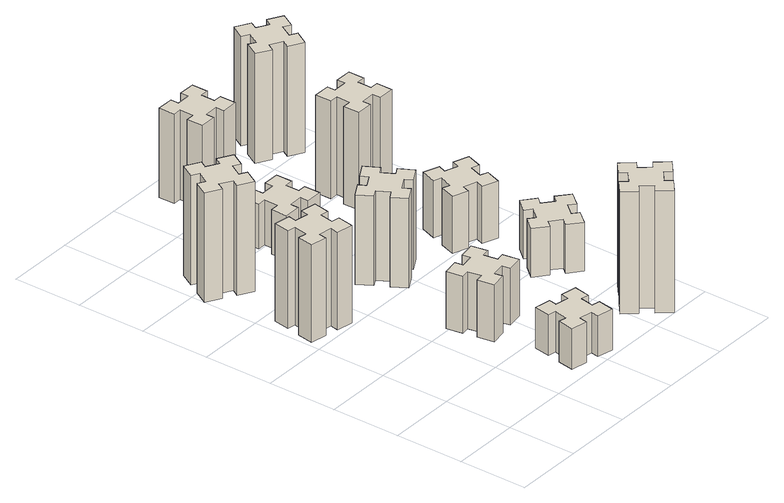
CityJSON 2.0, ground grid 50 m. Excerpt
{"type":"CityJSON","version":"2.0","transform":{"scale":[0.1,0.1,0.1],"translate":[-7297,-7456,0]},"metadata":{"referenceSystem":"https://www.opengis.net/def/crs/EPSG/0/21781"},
"CityObjects":{
"building1":{"type":"Building","attributes":{"class":"1000","function":"1000","usage":"1000","yearOfConstruction":2016,"roofType":"1000","measuredHeight":72,"storeysAboveGround":30,"storeysBelowGround":0},"geometry":[{"type":"Solid","lod":"1","boundaries":[[[[0,1,2,3,4,5,6,7,8,9,10,11,12,13,14,15,16,17,18,19]],[[17,16,20,21]],[[16,15,22,20]],[[15,14,23,22]],[[14,13,24,23]],[[13,12,25,24]],[[12,11,26,25]],[[11,10,27,26]],[[10,9,28,27]],[[9,8,29,28]],[[8,7,30,29]],[[7,6,31,30]],[[6,5,32,31]],[[5,4,33,32]],[[4,3,34,33]],[[3,2,35,34]],[[2,1,36,35]],[[1,0,37,36]],[[0,19,38,37]],[[19,18,39,38]],[[18,17,21,39]],[[24,25,26,27,28,29,30,31,32,33,34,35,36,37,38,39,21,20,22,23]]]]}]},
"building2":{"type":"Building","attributes":{"class":"1000","function":"1000","usage":"1000","yearOfConstruction":2016,"roofType":"1000","measuredHeight":81,"storeysAboveGround":30,"storeysBelowGround":0},"geometry":[{"type":"Solid","lod":"1","boundaries":[[[[40,41,42,43,44,45,46,47,48,49,50,51,52,53,54,55,56,57,58,59]],[[57,56,60,61]],[[56,55,62,60]],[[55,54,63,62]],[[54,53,64,63]],[[53,52,65,64]],[[52,51,66,65]],[[51,50,67,66]],[[50,49,68,67]],[[49,48,69,68]],[[48,47,70,69]],[[47,46,71,70]],[[46,45,72,71]],[[45,44,73,72]],[[44,43,74,73]],[[43,42,75,74]],[[42,41,76,75]],[[41,40,77,76]],[[40,59,78,77]],[[59,58,79,78]],[[58,57,61,79]],[[64,65,66,67,68,69,70,71,72,73,74,75,76,77,78,79,61,60,62,63]]]]}]},
"building3":{"type":"Building","attributes":{"class":"1000","function":"1000","usage":"1000","yearOfConstruction":2016,"roofType":"1000","measuredHeight":30,"storeysAboveGround":30,"storeysBelowGround":0},"geometry":[{"type":"Solid","lod":"1","boundaries":[[[[80,81,82,83,84,85,86,87,88,89,90,91,92,93,94,95,96,97,98,99]],[[97,96,100,101]],[[96,95,102,100]],[[95,94,103,102]],[[94,93,104,103]],[[93,92,105,104]],[[92,91,106,105]],[[91,90,107,106]],[[90,89,108,107]],[[89,88,109,108]],[[88,87,110,109]],[[87,86,111,110]],[[86,85,112,111]],[[85,84,113,112]],[[84,83,114,113]],[[83,82,115,114]],[[82,81,116,115]],[[81,80,117,116]],[[80,99,118,117]],[[99,98,119,118]],[[98,97,101,119]],[[104,105,106,107,108,109,110,111,112,113,114,115,116,117,118,119,101,100,102,103]]]]}]},
"building4":{"type":"Building","attributes":{"class":"1000","function":"1000","usage":"1000","yearOfConstruction":2016,"roofType":"1000","measuredHeight":42,"storeysAboveGround":30,"storeysBelowGround":0},"geometry":[{"type":"Solid","lod":"1","boundaries":[[[[120,121,122,123,124,125,126,127,128,129,130,131,132,133,134,135,136,137,138,139]],[[137,136,140,141]],[[136,135,142,140]],[[135,134,143,142]],[[134,133,144,143]],[[133,132,145,144]],[[132,131,146,145]],[[131,130,147,146]],[[130,129,148,147]],[[129,128,149,148]],[[128,127,150,149]],[[127,126,151,150]],[[126,125,152,151]],[[125,124,153,152]],[[124,123,154,153]],[[123,122,155,154]],[[122,121,156,155]],[[121,120,157,156]],[[120,139,158,157]],[[139,138,159,158]],[[138,137,141,159]],[[144,145,146,147,148,149,150,151,152,153,154,155,156,157,158,159,141,140,142,143]]]]}]},
"building5":{"type":"Building","attributes":{"class":"1000","function":"1000","usage":"1000","yearOfConstruction":2016,"roofType":"1000","measuredHeight":66,"storeysAboveGround":30,"storeysBelowGround":0},"geometry":[{"type":"Solid","lod":"1","boundaries":[[[[160,161,162,163,164,165,166,167,168,169,170,171,172,173,174,175,176,177,178,179]],[[177,176,180,181]],[[176,175,182,180]],[[175,174,183,182]],[[174,173,184,183]],[[173,172,185,184]],[[172,171,186,185]],[[171,170,187,186]],[[170,169,188,187]],[[169,168,189,188]],[[168,167,190,189]],[[167,166,191,190]],[[166,165,192,191]],[[165,164,193,192]],[[164,163,194,193]],[[163,162,195,194]],[[162,161,196,195]],[[161,160,197,196]],[[160,179,198,197]],[[179,178,199,198]],[[178,177,181,199]],[[184,185,186,187,188,189,190,191,192,193,194,195,196,197,198,199,181,180,182,183]]]]}]},
"building6":{"type":"Building","attributes":{"class":"1000","function":"1000","usage":"1000","yearOfConstruction":2016,"roofType":"1000","measuredHeight":33,"storeysAboveGround":30,"storeysBelowGround":0},"geometry":[{"type":"Solid","lod":"1","boundaries":[[[[200,201,202,203,204,205,206,207,208,209,210,211,212,213,214,215,216,217,218,219]],[[217,216,220,221]],[[216,215,222,220]],[[215,214,223,222]],[[214,213,224,223]],[[213,212,225,224]],[[212,211,226,225]],[[211,210,227,226]],[[210,209,228,227]],[[209,208,229,228]],[[208,207,230,229]],[[207,206,231,230]],[[206,205,232,231]],[[205,204,233,232]],[[204,203,234,233]],[[203,202,235,234]],[[202,201,236,235]],[[201,200,237,236]],[[200,219,238,237]],[[219,218,239,238]],[[218,217,221,239]],[[224,225,226,227,228,229,230,231,232,233,234,235,236,237,238,239,221,220,222,223]]]]}]},
"building7":{"type":"Building","attributes":{"class":"1000","function":"1000","usage":"1000","yearOfConstruction":2016,"roofType":"1000","measuredHeight":90,"storeysAboveGround":30,"storeysBelowGround":0},"geometry":[{"type":"Solid","lod":"1","boundaries":[[[[240,241,242,243,244,245,246,247,248,249,250,251,252,253,254,255,256,257,258,259]],[[257,256,260,261]],[[256,255,262,260]],[[255,254,263,262]],[[254,253,264,263]],[[253,252,265,264]],[[252,251,266,265]],[[251,250,267,266]],[[250,249,268,267]],[[249,248,269,268]],[[248,247,270,269]],[[247,246,271,270]],[[246,245,272,271]],[[245,244,273,272]],[[244,243,274,273]],[[243,242,275,274]],[[242,241,276,275]],[[241,240,277,276]],[[240,259,278,277]],[[259,258,279,278]],[[258,257,261,279]],[[264,265,266,267,268,269,270,271,272,273,274,275,276,277,278,279,261,260,262,263]]]]}]},
"building8":{"type":"Building","attributes":{"class":"1000","function":"1000","usage":"1000","yearOfConstruction":2016,"roofType":"1000","measuredHeight":66,"storeysAboveGround":30,"storeysBelowGround":0},"geometry":[{"type":"Solid","lod":"1","boundaries":[[[[280,281,282,283,284,285,286,287,288,289,290,291,292,293,294,295,296,297,298,299]],[[297,296,300,301]],[[296,295,302,300]],[[295,294,303,302]],[[294,293,304,303]],[[293,292,305,304]],[[292,291,306,305]],[[291,290,307,306]],[[290,289,308,307]],[[289,288,309,308]],[[288,287,310,309]],[[287,286,311,310]],[[286,285,312,311]],[[285,284,313,312]],[[284,283,314,313]],[[283,282,315,314]],[[282,281,316,315]],[[281,280,317,316]],[[280,299,318,317]],[[299,298,319,318]],[[298,297,301,319]],[[304,305,306,307,308,309,310,311,312,313,314,315,316,317,318,319,301,300,302,303]]]]}]},
"building9":{"type":"Building","attributes":{"class":"1000","function":"1000","usage":"1000","yearOfConstruction":2016,"roofType":"1000","measuredHeight":36,"storeysAboveGround":30,"storeysBelowGround":0},"geometry":[{"type":"Solid","lod":"1","boundaries":[[[[320,321,322,323,324,325,326,327,328,329,330,331,332,333,334,335,336,337,338,339]],[[337,336,340,341]],[[336,335,342,340]],[[335,334,343,342]],[[334,333,344,343]],[[333,332,345,344]],[[332,331,346,345]],[[331,330,347,346]],[[330,329,348,347]],[[329,328,349,348]],[[328,327,350,349]],[[327,326,351,350]],[[326,325,352,351]],[[325,324,353,352]],[[324,323,354,353]],[[323,322,355,354]],[[322,321,356,355]],[[321,320,357,356]],[[320,339,358,357]],[[339,338,359,358]],[[338,337,341,359]],[[344,345,346,347,348,349,350,351,352,353,354,355,356,357,358,359,341,340,342,343]]]]}]},
"building10":{"type":"Building","attributes":{"class":"1000","function":"1000","usage":"1000","yearOfConstruction":2016,"roofType":"1000","measuredHeight":42,"storeysAboveGround":30,"storeysBelowGround":0},"geometry":[{"type":"Solid","lod":"1","boundaries":[[[[360,361,362,363,364,365,366,367,368,369,370,371,372,373,374,375,376,377,378,379]],[[377,376,380,381]],[[376,375,382,380]],[[375,374,383,382]],[[374,373,384,383]],[[373,372,385,384]],[[372,371,386,385]],[[371,370,387,386]],[[370,369,388,387]],[[369,368,389,388]],[[368,367,390,389]],[[367,366,391,390]],[[366,365,392,391]],[[365,364,393,392]],[[364,363,394,393]],[[363,362,395,394]],[[362,361,396,395]],[[361,360,397,396]],[[360,379,398,397]],[[379,378,399,398]],[[378,377,381,399]],[[384,385,386,387,388,389,390,391,392,393,394,395,396,397,398,399,381,380,382,383]]]]}]},
"building11":{"type":"Building","attributes":{"class":"1000","function":"1000","usage":"1000","yearOfConstruction":2016,"roofType":"1000","measuredHeight":72,"storeysAboveGround":30,"storeysBelowGround":0},"geometry":[{"type":"Solid","lod":"1","boundaries":[[[[400,401,402,403,404,405,406,407,408,409,410,411,412,413,414,415,416,417,418,419]],[[417,416,420,421]],[[416,415,422,420]],[[415,414,423,422]],[[414,413,424,423]],[[413,412,425,424]],[[412,411,426,425]],[[411,410,427,426]],[[410,409,428,427]],[[409,408,429,428]],[[408,407,430,429]],[[407,406,431,430]],[[406,405,432,431]],[[405,404,433,432]],[[404,403,434,433]],[[403,402,435,434]],[[402,401,436,435]],[[401,400,437,436]],[[400,419,438,437]],[[419,418,439,438]],[[418,417,421,439]],[[424,425,426,427,428,429,430,431,432,433,434,435,436,437,438,439,421,420,422,423]]]]}]},
"building12":{"type":"Building","attributes":{"class":"1000","function":"1000","usage":"1000","yearOfConstruction":2016,"roofType":"1000","measuredHeight":81,"storeysAboveGround":30,"storeysBelowGround":0},"geometry":[{"type":"Solid","lod":"1","boundaries":[[[[440,441,442,443,444,445,446,447,448,449,450,451,452,453,454,455,456,457,458,459]],[[457,456,460,461]],[[456,455,462,460]],[[455,454,463,462]],[[454,453,464,463]],[[453,452,465,464]],[[452,451,466,465]],[[451,450,467,466]],[[450,449,468,467]],[[449,448,469,468]],[[448,447,470,469]],[[447,446,471,470]],[[446,445,472,471]],[[445,444,473,472]],[[444,443,474,473]],[[443,442,475,474]],[[442,441,476,475]],[[441,440,477,476]],[[440,459,478,477]],[[459,458,479,478]],[[458,457,461,479]],[[464,465,466,467,468,469,470,471,472,473,474,475,476,477,478,479,461,460,462,463]]]]}]}
},
"vertices":[
[304,1825,0],[205,1842,0],[216,1901,0],[97,1922,0],[77,1804,0],[136,1794,0],[118,1695,0],[59,1706,0],[38,1587,0],[157,1567,0],[167,1626,0],[265,1608,0],[255,1549,0],[373,1528,0],[394,1647,0],[335,1657,0],[352,1755,0],[411,1745,0],[432,1863,0],[314,1884,0],[352,1755,720],[411,1745,720],[335,1657,720],[394,1647,720],[373,1528,720],[255,1549,720],[265,1608,720],[167,1626,720],[157,1567,720],[38,1587,720],[59,1706,720],[118,1695,720],[136,1794,720],[77,1804,720],[97,1922,720],[216,1901,720],[205,1842,720],[304,1825,720],[314,1884,720],[432,1863,720],
[334,2536,0],[247,2586,0],[277,2638,0],[173,2698,0],[113,2594,0],[165,2564,0],[115,2477,0],[63,2507,0],[3,2403,0],[107,2343,0],[137,2395,0],[224,2345,0],[194,2293,0],[298,2233,0],[358,2337,0],[306,2367,0],[356,2454,0],[408,2424,0],[468,2528,0],[364,2588,0],[356,2454,810],[408,2424,810],[306,2367,810],[358,2337,810],[298,2233,810],[194,2293,810],[224,2345,810],[137,2395,810],[107,2343,810],[3,2403,810],[63,2507,810],[115,2477,810],[165,2564,810],[113,2594,810],[173,2698,810],[277,2638,810],[247,2586,810],[334,2536,810],[364,2588,810],[468,2528,810],
[876,314,0],[858,215,0],[799,226,0],[778,107,0],[897,87,0],[907,146,0],[1005,128,0],[995,69,0],[1113,48,0],[1134,167,0],[1075,177,0],[1092,275,0],[1151,265,0],[1172,383,0],[1054,404,0],[1044,345,0],[945,362,0],[956,421,0],[837,442,0],[817,324,0],[945,362,300],[956,421,300],[1044,345,300],[1054,404,300],[1172,383,300],[1151,265,300],[1092,275,300],[1075,177,300],[1134,167,300],[1113,48,300],[995,69,300],[1005,128,300],[907,146,300],[897,87,300],[778,107,300],[799,226,300],[858,215,300],[876,314,300],[817,324,300],[837,442,300],
[905,1002,0],[807,985,0],[797,1044,0],[678,1023,0],[699,905,0],[758,915,0],[776,817,0],[717,807,0],[737,688,0],[856,709,0],[845,768,0],[944,786,0],[954,727,0],[1072,747,0],[1051,866,0],[992,855,0],[975,954,0],[1034,964,0],[1013,1082,0],[895,1061,0],[975,954,420],[1034,964,420],[992,855,420],[1051,866,420],[1072,747,420],[954,727,420],[944,786,420],[845,768,420],[856,709,420],[737,688,420],[717,807,420],[776,817,420],[758,915,420],[699,905,420],[678,1023,420],[797,1044,420],[807,985,420],[905,1002,420],[895,1061,420],[1013,1082,420],
[964,1846,0],[877,1796,0],[847,1848,0],[743,1788,0],[803,1684,0],[855,1714,0],[905,1627,0],[853,1597,0],[913,1493,0],[1017,1553,0],[987,1605,0],[1074,1655,0],[1104,1603,0],[1208,1663,0],[1148,1767,0],[1096,1737,0],[1046,1824,0],[1098,1854,0],[1038,1958,0],[934,1898,0],[1046,1824,660],[1098,1854,660],[1096,1737,660],[1148,1767,660],[1208,1663,660],[1104,1603,660],[1074,1655,660],[987,1605,660],[1017,1553,660],[913,1493,660],[853,1597,660],[905,1627,660],[855,1714,660],[803,1684,660],[743,1788,660],[847,1848,660],[877,1796,660],[964,1846,660],[934,1898,660],[1038,1958,660],
[825,2355,0],[925,2355,0],[925,2295,0],[1045,2295,0],[1045,2415,0],[985,2415,0],[985,2515,0],[1045,2515,0],[1045,2635,0],[925,2635,0],[925,2575,0],[825,2575,0],[825,2635,0],[705,2635,0],[705,2515,0],[765,2515,0],[765,2415,0],[705,2415,0],[705,2295,0],[825,2295,0],[765,2415,330],[705,2415,330],[765,2515,330],[705,2515,330],[705,2635,330],[825,2635,330],[825,2575,330],[925,2575,330],[925,2635,330],[1045,2635,330],[1045,2515,330],[985,2515,330],[985,2415,330],[1045,2415,330],[1045,2295,330],[925,2295,330],[925,2355,330],[825,2355,330],[825,2295,330],[705,2295,330],
[1748,129,0],[1824,193,0],[1863,147,0],[1955,224,0],[1878,316,0],[1832,278,0],[1767,354,0],[1813,393,0],[1736,485,0],[1644,408,0],[1683,362,0],[1606,297,0],[1568,343,0],[1476,266,0],[1553,174,0],[1599,213,0],[1663,136,0],[1617,98,0],[1694,6,0],[1786,83,0],[1663,136,900],[1617,98,900],[1599,213,900],[1553,174,900],[1476,266,900],[1568,343,900],[1606,297,900],[1683,362,900],[1644,408,900],[1736,485,900],[1813,393,900],[1767,354,900],[1832,278,900],[1878,316,900],[1955,224,900],[1863,147,900],[1824,193,900],[1748,129,900],[1786,83,900],[1694,6,900],
[1085,3155,0],[1085,3255,0],[1145,3255,0],[1145,3375,0],[1025,3375,0],[1025,3315,0],[925,3315,0],[925,3375,0],[805,3375,0],[805,3255,0],[865,3255,0],[865,3155,0],[805,3155,0],[805,3035,0],[925,3035,0],[925,3095,0],[1025,3095,0],[1025,3035,0],[1145,3035,0],[1145,3155,0],[1025,3095,660],[1025,3035,660],[925,3095,660],[925,3035,660],[805,3035,660],[805,3155,660],[865,3155,660],[865,3255,660],[805,3255,660],[805,3375,660],[925,3375,660],[925,3315,660],[1025,3315,660],[1025,3375,660],[1145,3375,660],[1145,3255,660],[1085,3255,660],[1085,3155,660],[1145,3155,660],[1145,3035,660],
[1767,876,0],[1832,953,0],[1878,914,0],[1955,1006,0],[1863,1083,0],[1824,1037,0],[1748,1102,0],[1786,1148,0],[1694,1225,0],[1617,1133,0],[1663,1094,0],[1599,1018,0],[1553,1056,0],[1476,964,0],[1568,887,0],[1606,933,0],[1683,869,0],[1644,823,0],[1736,746,0],[1813,838,0],[1683,869,360],[1644,823,360],[1606,933,360],[1568,887,360],[1476,964,360],[1553,1056,360],[1599,1018,360],[1663,1094,360],[1617,1133,360],[1694,1225,360],[1786,1148,360],[1748,1102,360],[1824,1037,360],[1863,1083,360],[1955,1006,360],[1878,914,360],[1832,953,360],[1767,876,360],[1813,838,360],[1736,746,360],
[1700,1712,0],[1606,1746,0],[1627,1802,0],[1514,1843,0],[1473,1730,0],[1529,1710,0],[1495,1616,0],[1439,1637,0],[1397,1524,0],[1510,1483,0],[1531,1539,0],[1625,1505,0],[1604,1449,0],[1717,1407,0],[1758,1520,0],[1702,1541,0],[1736,1635,0],[1792,1614,0],[1833,1727,0],[1720,1768,0],[1736,1635,420],[1792,1614,420],[1702,1541,420],[1758,1520,420],[1717,1407,420],[1604,1449,420],[1625,1505,420],[1531,1539,420],[1510,1483,420],[1397,1524,420],[1439,1637,420],[1495,1616,420],[1529,1710,420],[1473,1730,420],[1514,1843,420],[1627,1802,420],[1606,1746,420],[1700,1712,420],[1720,1768,420],[1833,1727,420],
[1665,2575,0],[1565,2575,0],[1565,2635,0],[1445,2635,0],[1445,2515,0],[1505,2515,0],[1505,2415,0],[1445,2415,0],[1445,2295,0],[1565,2295,0],[1565,2355,0],[1665,2355,0],[1665,2295,0],[1785,2295,0],[1785,2415,0],[1725,2415,0],[1725,2515,0],[1785,2515,0],[1785,2635,0],[1665,2635,0],[1725,2515,720],[1785,2515,720],[1725,2415,720],[1785,2415,720],[1785,2295,720],[1665,2295,720],[1665,2355,720],[1565,2355,720],[1565,2295,720],[1445,2295,720],[1445,2415,720],[1505,2415,720],[1505,2515,720],[1445,2515,720],[1445,2635,720],[1565,2635,720],[1565,2575,720],[1665,2575,720],[1665,2635,720],[1785,2635,720],
[1617,3135,0],[1704,3085,0],[1674,3033,0],[1778,2973,0],[1838,3077,0],[1786,3107,0],[1836,3194,0],[1888,3164,0],[1948,3268,0],[1844,3328,0],[1814,3276,0],[1727,3326,0],[1757,3378,0],[1653,3438,0],[1593,3334,0],[1645,3304,0],[1595,3217,0],[1543,3247,0],[1483,3143,0],[1587,3083,0],[1595,3217,810],[1543,3247,810],[1645,3304,810],[1593,3334,810],[1653,3438,810],[1757,3378,810],[1727,3326,810],[1814,3276,810],[1844,3328,810],[1948,3268,810],[1888,3164,810],[1836,3194,810],[1786,3107,810],[1838,3077,810],[1778,2973,810],[1674,3033,810],[1704,3085,810],[1617,3135,810],[1587,3083,810],[1483,3143,810]
]}
